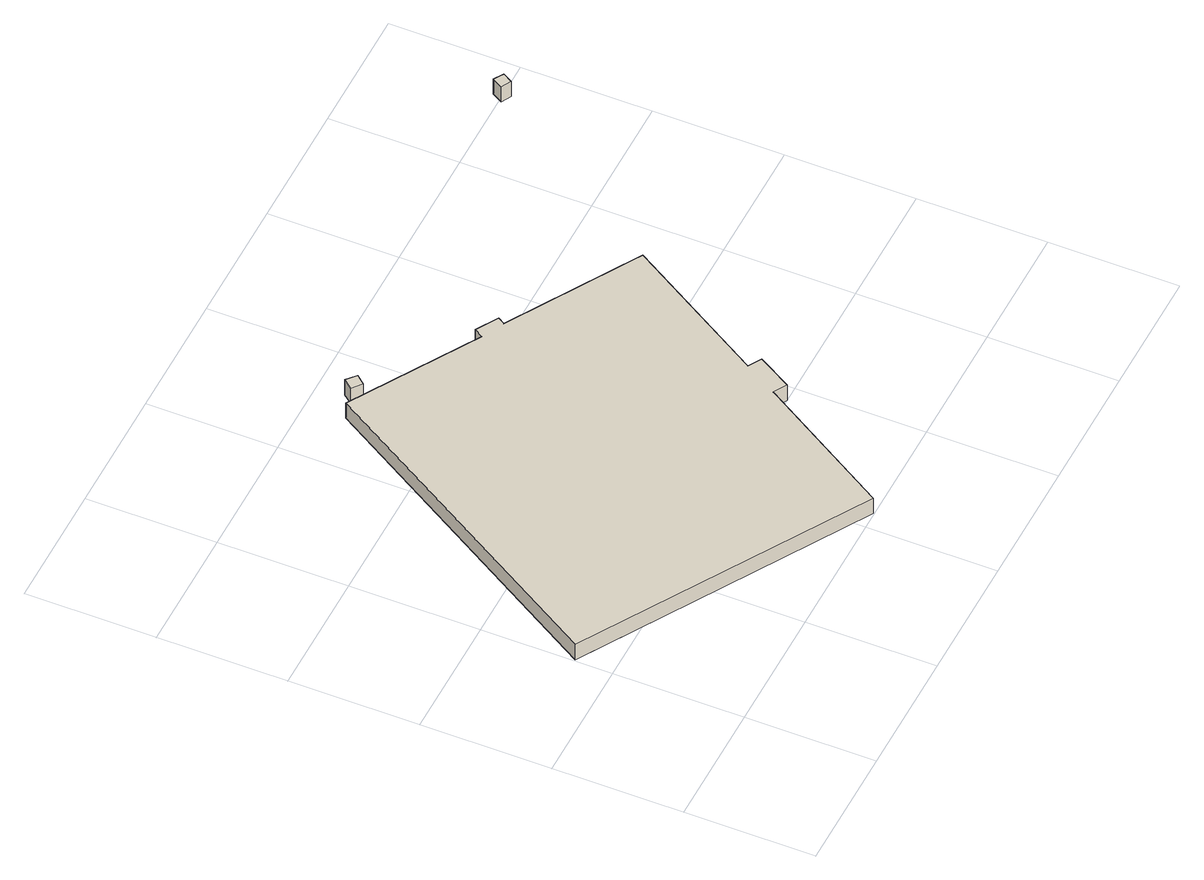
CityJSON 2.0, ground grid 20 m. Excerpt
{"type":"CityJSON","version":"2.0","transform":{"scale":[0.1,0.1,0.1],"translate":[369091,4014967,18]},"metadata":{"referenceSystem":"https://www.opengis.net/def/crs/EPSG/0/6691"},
"CityObjects":{
"building1":{"type":"Building","attributes":{"枝番":1,"利根川水系渡良瀬川洪水浸水想定区域（計画規模）.規模":"L1","利根川水系渡良瀬川洪水浸水想定区域（計画規模）.浸水ランク":"2","利根川水系渡良瀬川洪水浸水想定区域（計画規模）.浸水深":2.75,"利根川水系渡良瀬川洪水浸水想定区域（計画規模）.継続時間":27.6,"利根川水系渡良瀬川洪水浸水想定区域（想定最大規模）.規模":"L2","利根川水系渡良瀬川洪水浸水想定区域（想定最大規模）.浸水ランク":"3","利根川水系渡良瀬川洪水浸水想定区域（想定最大規模）.浸水深":4.42,"利根川水系渡良瀬川洪水浸水想定区域（想定最大規模）.継続時間":85.4,"利根川水系矢場川洪水浸水想定区域（計画規模）.規模":"L1","利根川水系矢場川洪水浸水想定区域（計画規模）.浸水ランク":"1","利根川水系矢場川洪水浸水想定区域（計画規模）.浸水深":0.36,"利根川水系矢場川洪水浸水想定区域（想定最大規模）.規模":"L2","利根川水系矢場川洪水浸水想定区域（想定最大規模）.浸水ランク":"2","利根川水系矢場川洪水浸水想定区域（想定最大規模）.浸水深":1.79,"利根川水系矢場川洪水浸水想定区域（想定最大規模）.継続時間":39.1,"利根川水系多々良川洪水浸水想定区域（計画規模）.規模":"L1","利根川水系多々良川洪水浸水想定区域（計画規模）.浸水ランク":"2","利根川水系多々良川洪水浸水想定区域（計画規模）.浸水深":1.12,"利根川水系多々良川洪水浸水想定区域（計画規模）.継続時間":14.6,"利根川水系多々良川洪水浸水想定区域（想定最大規模）.規模":"L2","利根川水系多々良川洪水浸水想定区域（想定最大規模）.浸水ランク":"2","利根川水系多々良川洪水浸水想定区域（想定最大規模）.浸水深":1.6,"利根川水系多々良川洪水浸水想定区域（想定最大規模）.継続時間":33.4,"利根川水系利根川洪水浸水想定区域（想定最大規模）.規模":"L2","利根川水系利根川洪水浸水想定区域（想定最大規模）.浸水ランク":"2","利根川水系利根川洪水浸水想定区域（想定最大規模）.浸水深":2.24,"usage":"451","measuredHeight":3.2,"BuildingDetails.prefecture":"10","BuildingDetails.city":"10207","BuildingDetails.surveyYear":2016},"geometry":[{"type":"Solid","lod":"1","boundaries":[[[[0,1,2,3,4,5,6,7,8,9,10,11]],[[10,12,13,11]],[[9,14,12,10]],[[8,15,14,9]],[[7,16,15,8]],[[6,17,16,7]],[[5,18,17,6]],[[4,19,18,5]],[[3,20,19,4]],[[2,21,20,3]],[[1,22,21,2]],[[0,23,22,1]],[[11,13,23,0]],[[12,14,15,16,17,18,19,20,21,22,23,13]]]]}]},
"building2":{"type":"Building","attributes":{"枝番":1,"利根川水系渡良瀬川洪水浸水想定区域（計画規模）.規模":"L1","利根川水系渡良瀬川洪水浸水想定区域（計画規模）.浸水ランク":"2","利根川水系渡良瀬川洪水浸水想定区域（計画規模）.浸水深":2.72,"利根川水系渡良瀬川洪水浸水想定区域（計画規模）.継続時間":27.6,"利根川水系渡良瀬川洪水浸水想定区域（想定最大規模）.規模":"L2","利根川水系渡良瀬川洪水浸水想定区域（想定最大規模）.浸水ランク":"3","利根川水系渡良瀬川洪水浸水想定区域（想定最大規模）.浸水深":4.38,"利根川水系渡良瀬川洪水浸水想定区域（想定最大規模）.継続時間":85.4,"利根川水系矢場川洪水浸水想定区域（計画規模）.規模":"L1","利根川水系矢場川洪水浸水想定区域（計画規模）.浸水ランク":"1","利根川水系矢場川洪水浸水想定区域（計画規模）.浸水深":0.36,"利根川水系矢場川洪水浸水想定区域（想定最大規模）.規模":"L2","利根川水系矢場川洪水浸水想定区域（想定最大規模）.浸水ランク":"2","利根川水系矢場川洪水浸水想定区域（想定最大規模）.浸水深":1.79,"利根川水系矢場川洪水浸水想定区域（想定最大規模）.継続時間":39.3,"利根川水系多々良川洪水浸水想定区域（計画規模）.規模":"L1","利根川水系多々良川洪水浸水想定区域（計画規模）.浸水ランク":"2","利根川水系多々良川洪水浸水想定区域（計画規模）.浸水深":1.12,"利根川水系多々良川洪水浸水想定区域（計画規模）.継続時間":14.7,"利根川水系多々良川洪水浸水想定区域（想定最大規模）.規模":"L2","利根川水系多々良川洪水浸水想定区域（想定最大規模）.浸水ランク":"2","利根川水系多々良川洪水浸水想定区域（想定最大規模）.浸水深":1.6,"利根川水系多々良川洪水浸水想定区域（想定最大規模）.継続時間":33.4,"利根川水系利根川洪水浸水想定区域（想定最大規模）.規模":"L2","利根川水系利根川洪水浸水想定区域（想定最大規模）.浸水ランク":"2","利根川水系利根川洪水浸水想定区域（想定最大規模）.浸水深":2.44,"BuildingDetails.prefecture":"10","BuildingDetails.city":"10207"},"geometry":[{"type":"Solid","lod":"1","boundaries":[[[[24,25,26,27]],[[26,28,29,27]],[[25,30,28,26]],[[24,31,30,25]],[[27,29,31,24]],[[28,30,31,29]]]]}]},
"building3":{"type":"Building","attributes":{"枝番":1,"利根川水系渡良瀬川洪水浸水想定区域（計画規模）.規模":"L1","利根川水系渡良瀬川洪水浸水想定区域（計画規模）.浸水ランク":"2","利根川水系渡良瀬川洪水浸水想定区域（計画規模）.浸水深":2.62,"利根川水系渡良瀬川洪水浸水想定区域（計画規模）.継続時間":23.1,"利根川水系渡良瀬川洪水浸水想定区域（想定最大規模）.規模":"L2","利根川水系渡良瀬川洪水浸水想定区域（想定最大規模）.浸水ランク":"3","利根川水系渡良瀬川洪水浸水想定区域（想定最大規模）.浸水深":4.26,"利根川水系渡良瀬川洪水浸水想定区域（想定最大規模）.継続時間":65.2,"利根川水系矢場川洪水浸水想定区域（計画規模）.規模":"L1","利根川水系矢場川洪水浸水想定区域（計画規模）.浸水ランク":"1","利根川水系矢場川洪水浸水想定区域（計画規模）.浸水深":0.25,"利根川水系矢場川洪水浸水想定区域（想定最大規模）.規模":"L2","利根川水系矢場川洪水浸水想定区域（想定最大規模）.浸水ランク":"2","利根川水系矢場川洪水浸水想定区域（想定最大規模）.浸水深":1.68,"利根川水系矢場川洪水浸水想定区域（想定最大規模）.継続時間":32.9,"利根川水系多々良川洪水浸水想定区域（計画規模）.規模":"L1","利根川水系多々良川洪水浸水想定区域（計画規模）.浸水ランク":"2","利根川水系多々良川洪水浸水想定区域（計画規模）.浸水深":1.03,"利根川水系多々良川洪水浸水想定区域（計画規模）.継続時間":13,"利根川水系多々良川洪水浸水想定区域（想定最大規模）.規模":"L2","利根川水系多々良川洪水浸水想定区域（想定最大規模）.浸水ランク":"2","利根川水系多々良川洪水浸水想定区域（想定最大規模）.浸水深":1.49,"利根川水系多々良川洪水浸水想定区域（想定最大規模）.継続時間":28.9,"利根川水系利根川洪水浸水想定区域（想定最大規模）.規模":"L2","利根川水系利根川洪水浸水想定区域（想定最大規模）.浸水ランク":"2","利根川水系利根川洪水浸水想定区域（想定最大規模）.浸水深":2.24,"BuildingDetails.prefecture":"10","BuildingDetails.city":"10207"},"geometry":[{"type":"Solid","lod":"1","boundaries":[[[[32,33,34,35]],[[34,36,37,35]],[[33,38,36,34]],[[32,39,38,33]],[[35,37,39,32]],[[36,38,39,37]]]]}]}
},
"vertices":[
[3,258,10],[291,738,10],[485,621,10],[493,635,10],[527,615,10],[520,604,10],[719,485,10],[587,265,10],[607,253,10],[576,200,10],[556,212,10],[429,2,10],[556,212,40],[429,2,40],[576,200,40],[607,253,40],[587,265,40],[719,485,40],[520,604,40],[527,615,40],[493,635,40],[485,621,40],[291,738,40],[3,258,40],
[318,743,11],[330,758,11],[345,745,11],[333,731,11],[345,745,41],[333,731,41],[330,758,41],[318,743,41],
[929,796,11],[938,812,11],[953,803,11],[944,788,11],[953,803,41],[944,788,41],[938,812,41],[929,796,41]
]}
